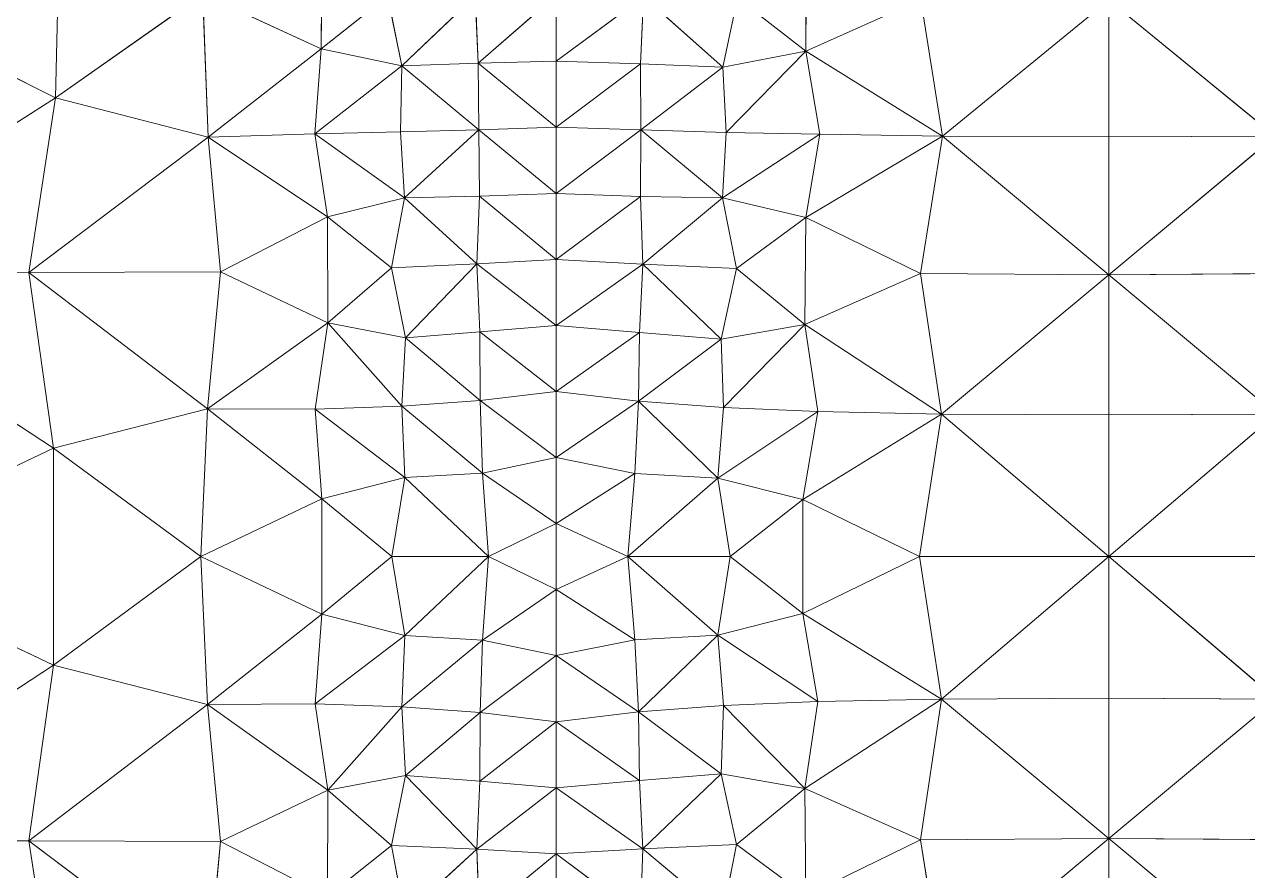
# Model space of a CAD drawing. Header units: metres. Extents: x 0 to 8, y 0 to 4.
# Drawn here: x 0.76 to 1.313, y 2.858 to 3.241 of the extents above; entities that cross this region are included whole.
import ezdxf

# ---------------------------------------------------------------- set-up
doc = ezdxf.new("R2010")
doc.units = ezdxf.units.M
doc.header["$MEASUREMENT"] = 0
for name, color, linetype, lineweight in [('DL_FE_MESH', 134, 'Continuous', 0), ('DL_FE_MESH_CELLS_4', 132, 'Continuous', 0), ('DL_FE_MESH_CELLS_6', 132, 'Continuous', 0), ('DL_TOPOLOGY', 7, 'Continuous', 0)]:
    doc.layers.add(name, color=color, linetype=linetype, lineweight=lineweight)

msp = doc.modelspace()

# ---------------------------------------------------------------- linework, layer by layer
at = {"layer": 'DL_FE_MESH'}
for p, q in [((0.7759, 3.304), (0.77363, 3.2073)), ((0.89417, 3.27759), (0.89384, 3.22951)), ((1.11309, 3.27584), (1.11303, 3.22848)), ((0.77363, 3.2073), (0.6715, 3.25836)), ((0.77363, 3.2073), (0.8402, 3.25425)), ((0.8426, 3.1895), (0.8402, 3.25425)), ((0.89384, 3.22951), (0.8402, 3.25425)), ((0.89384, 3.22951), (0.92384, 3.25342)), ((0.93031, 3.22183), (0.92384, 3.25342)), ((0.9635, 3.2535), (0.93031, 3.22183)), ((0.9635, 3.2535), (0.96483, 3.22301)), ((0.96483, 3.22301), (1, 3.25373)), ((1.03957, 3.25309), (1, 3.22388)), ((1.03825, 3.22273), (1.03957, 3.25309)), ((1.07539, 3.22117), (1.03957, 3.25309)), ((1.07539, 3.22117), (1.08201, 3.25248)), ((1.11303, 3.22848), (1.08201, 3.25248)), ((1.11303, 3.22848), (1.16505, 3.25175)), ((1.17472, 3.19007), (1.16505, 3.25175)), ((1.25, 3.25151), (1.17472, 3.19007)), ((1.25, 3.18975), (1.25, 3.25151)), ((1.32528, 3.19007), (1.25, 3.25151)), ((0.89384, 3.22951), (0.8426, 3.1895)), ((0.89095, 3.19105), (0.89384, 3.22951)), ((0.93031, 3.22183), (0.89384, 3.22951)), ((1.07539, 3.22117), (1.11303, 3.22848)), ((1.11303, 3.22848), (1.07697, 3.19174)), ((1.11931, 3.19088), (1.11303, 3.22848)), ((1.17472, 3.19007), (1.11303, 3.22848)), ((0.93031, 3.22183), (0.89095, 3.19105)), ((0.92968, 3.19195), (0.93031, 3.22183)), ((0.93031, 3.22183), (0.96483, 3.22301)), ((0.96508, 3.19294), (0.93031, 3.22183)), ((1, 3.22388), (0.96483, 3.22301)), ((0.96483, 3.22301), (1, 3.19403)), ((0.96483, 3.22301), (0.96508, 3.19294)), ((1, 3.22388), (1.03825, 3.22273)), ((1.03825, 3.22273), (1, 3.19403)), ((1.03829, 3.19282), (1.03825, 3.22273)), ((1.03825, 3.22273), (1.07539, 3.22117)), ((1.07539, 3.22117), (1.03829, 3.19282)), ((1.07697, 3.19174), (1.07539, 3.22117)), ((0.65082, 3.12902), (0.77363, 3.2073)), ((0.77363, 3.2073), (0.76161, 3.12843)), ((0.8426, 3.1895), (0.77363, 3.2073)), ((0.89095, 3.19105), (0.92968, 3.19195)), ((0.92968, 3.19195), (0.96508, 3.19294)), ((0.93152, 3.16219), (0.92968, 3.19195)), ((0.96508, 3.19294), (0.93152, 3.16219)), ((1, 3.19403), (0.96508, 3.19294)), ((0.96508, 3.19294), (1, 3.16418)), ((0.96508, 3.19294), (0.96533, 3.16289)), ((1, 3.19403), (1.03829, 3.19282)), ((1.03829, 3.19282), (1, 3.16418)), ((1.03817, 3.16282), (1.03829, 3.19282)), ((1.03829, 3.19282), (1.07697, 3.19174)), ((1.07533, 3.16218), (1.03829, 3.19282)), ((1.07533, 3.16218), (1.07697, 3.19174)), ((1.07697, 3.19174), (1.11931, 3.19088)), ((0.8426, 3.1895), (0.76161, 3.12843)), ((0.8426, 3.1895), (0.89095, 3.19105)), ((0.84824, 3.12872), (0.8426, 3.1895)), ((0.89663, 3.15358), (0.8426, 3.1895)), ((0.89663, 3.15358), (0.89095, 3.19105)), ((0.93152, 3.16219), (0.89095, 3.19105)), ((1.11931, 3.19088), (1.07533, 3.16218)), ((1.11293, 3.15332), (1.11931, 3.19088)), ((1.11293, 3.15332), (1.17472, 3.19007)), ((1.11931, 3.19088), (1.17472, 3.19007)), ((1.16483, 3.12799), (1.17472, 3.19007)), ((1.17472, 3.19007), (1.25, 3.18975)), ((1.25, 3.12742), (1.17472, 3.19007)), ((1.25, 3.18975), (1.32528, 3.19007)), ((1.32528, 3.19007), (1.25, 3.12742)), ((1.25, 3.12742), (1.25, 3.18975)), ((1, 3.16418), (0.96533, 3.16289)), ((1, 3.16418), (1.03817, 3.16282)), ((0.89663, 3.15358), (0.93152, 3.16219)), ((0.92561, 3.13054), (0.93152, 3.16219)), ((0.93152, 3.16219), (0.96533, 3.16289)), ((0.96425, 3.13232), (0.93152, 3.16219)), ((0.96533, 3.16289), (0.96425, 3.13232)), ((0.96533, 3.16289), (1, 3.13433)), ((1.03817, 3.16282), (1, 3.13433)), ((1.03933, 3.13213), (1.03817, 3.16282)), ((1.03817, 3.16282), (1.07533, 3.16218)), ((1.07533, 3.16218), (1.03933, 3.13213)), ((1.08165, 3.13015), (1.07533, 3.16218)), ((1.07533, 3.16218), (1.11293, 3.15332)), ((0.84824, 3.12872), (0.89663, 3.15358)), ((0.89663, 3.15358), (0.89674, 3.10565)), ((0.92561, 3.13054), (0.89663, 3.15358)), ((1.08165, 3.13015), (1.11293, 3.15332)), ((1.11293, 3.15332), (1.11255, 3.10487)), ((1.16483, 3.12799), (1.11293, 3.15332)), ((0.92561, 3.13054), (0.96425, 3.13232)), ((0.96425, 3.13232), (0.93187, 3.09893)), ((1, 3.13433), (0.96425, 3.13232)), ((0.96425, 3.13232), (1, 3.10448)), ((0.96425, 3.13232), (0.96558, 3.10156)), ((1, 3.13433), (1.03933, 3.13213)), ((1.03933, 3.13213), (1, 3.10448)), ((1.03774, 3.10125), (1.03933, 3.13213)), ((1.03933, 3.13213), (1.08165, 3.13015)), ((1.07465, 3.09823), (1.03933, 3.13213)), ((0.65082, 3.12902), (0.76161, 3.12843)), ((0.77267, 3.04903), (0.65082, 3.12902)), ((0.76161, 3.12843), (0.84824, 3.12872)), ((0.77267, 3.04903), (0.76161, 3.12843)), ((0.84232, 3.06682), (0.76161, 3.12843)), ((0.84232, 3.06682), (0.84824, 3.12872)), ((0.89674, 3.10565), (0.84824, 3.12872)), ((0.89674, 3.10565), (0.92561, 3.13054)), ((0.93187, 3.09893), (0.92561, 3.13054)), ((1.07465, 3.09823), (1.08165, 3.13015)), ((1.11255, 3.10487), (1.08165, 3.13015)), ((1.11255, 3.10487), (1.16483, 3.12799)), ((1.17434, 3.06439), (1.16483, 3.12799)), ((1.16483, 3.12799), (1.25, 3.12742)), ((1.25, 3.12742), (1.17434, 3.06439)), ((1.25, 3.12742), (1.33517, 3.12799)), ((1.25, 3.06404), (1.25, 3.12742)), ((1.32566, 3.06439), (1.25, 3.12742)), ((0.84232, 3.06682), (0.89674, 3.10565)), ((0.89104, 3.06662), (0.89674, 3.10565)), ((0.93025, 3.06794), (0.89674, 3.10565)), ((0.93187, 3.09893), (0.89674, 3.10565)), ((1, 3.10448), (0.96558, 3.10156)), ((1, 3.10448), (1.03774, 3.10125)), ((1.07465, 3.09823), (1.11255, 3.10487)), ((1.11255, 3.10487), (1.07578, 3.06737)), ((1.11848, 3.06558), (1.11255, 3.10487)), ((1.17434, 3.06439), (1.11255, 3.10487)), ((0.93025, 3.06794), (0.93187, 3.09893)), ((0.93187, 3.09893), (0.96558, 3.10156)), ((0.96573, 3.07048), (0.93187, 3.09893)), ((0.96558, 3.10156), (1, 3.07463)), ((0.96558, 3.10156), (0.96573, 3.07048)), ((1.03774, 3.10125), (1, 3.07463)), ((1.03724, 3.07021), (1.03774, 3.10125)), ((1.07465, 3.09823), (1.03724, 3.07021)), ((1.03774, 3.10125), (1.07465, 3.09823)), ((1.07578, 3.06737), (1.07465, 3.09823)), ((0.93025, 3.06794), (0.96573, 3.07048)), ((1, 3.07463), (0.96573, 3.07048)), ((0.96573, 3.07048), (1, 3.04478)), ((0.96573, 3.07048), (0.96678, 3.03774)), ((1, 3.07463), (1.03724, 3.07021)), ((1.03724, 3.07021), (1, 3.04478)), ((1.03565, 3.03762), (1.03724, 3.07021)), ((1.03724, 3.07021), (1.07578, 3.06737)), ((1.07316, 3.03551), (1.03724, 3.07021)), ((0.77267, 3.04903), (0.84232, 3.06682)), ((0.8393, 3), (0.84232, 3.06682)), ((0.84232, 3.06682), (0.89104, 3.06662)), ((0.89407, 3.02608), (0.84232, 3.06682)), ((0.89104, 3.06662), (0.93025, 3.06794)), ((0.89407, 3.02608), (0.89104, 3.06662)), ((0.9316, 3.03568), (0.89104, 3.06662)), ((0.9316, 3.03568), (0.93025, 3.06794)), ((0.96678, 3.03774), (0.93025, 3.06794)), ((1.07316, 3.03551), (1.07578, 3.06737)), ((1.11848, 3.06558), (1.07316, 3.03551)), ((1.07578, 3.06737), (1.11848, 3.06558)), ((1.11165, 3.02576), (1.11848, 3.06558)), ((1.11848, 3.06558), (1.17434, 3.06439)), ((1.11165, 3.02576), (1.17434, 3.06439)), ((1.16432, 3), (1.17434, 3.06439)), ((1.17434, 3.06439), (1.25, 3.06404)), ((1.25, 3), (1.17434, 3.06439)), ((1.25, 3.06404), (1.32566, 3.06439)), ((1.32566, 3.06439), (1.25, 3)), ((1.25, 3), (1.25, 3.06404)), ((0.66958, 3), (0.77267, 3.04903)), ((0.77267, 3.04903), (0.77267, 2.95097)), ((0.8393, 3), (0.77267, 3.04903)), ((1, 3.04478), (0.96678, 3.03774)), ((1, 3.04478), (1.03565, 3.03762)), ((0.9316, 3.03568), (0.96678, 3.03774)), ((0.96678, 3.03774), (1, 3.01493)), ((0.96678, 3.03774), (0.96947, 3)), ((1, 3.01493), (1.03565, 3.03762)), ((1.03243, 3), (1.03565, 3.03762)), ((1.03565, 3.03762), (1.07316, 3.03551)), ((0.89407, 3.02608), (0.9316, 3.03568)), ((0.92579, 3), (0.9316, 3.03568)), ((0.96947, 3), (0.9316, 3.03568)), ((1.07316, 3.03551), (1.03243, 3)), ((1.0788, 3), (1.07316, 3.03551)), ((1.07316, 3.03551), (1.11165, 3.02576)), ((0.8393, 3), (0.89407, 3.02608)), ((0.89407, 3.02608), (0.89407, 2.97392)), ((0.92579, 3), (0.89407, 3.02608)), ((1.0788, 3), (1.11165, 3.02576)), ((1.11165, 3.02576), (1.11165, 2.97424)), ((1.16432, 3), (1.11165, 3.02576)), ((1, 3.01493), (0.96947, 3)), ((1, 3.01493), (1.03243, 3)), ((0.66958, 3), (0.77267, 2.95097)), ((0.77267, 2.95097), (0.8393, 3)), ((0.84232, 2.93318), (0.8393, 3)), ((0.8393, 3), (0.89407, 2.97392)), ((0.89407, 2.97392), (0.92579, 3)), ((0.9316, 2.96432), (0.92579, 3)), ((0.92579, 3), (0.96947, 3)), ((0.96947, 3), (0.9316, 2.96432)), ((0.96947, 3), (0.96678, 2.96226)), ((1, 2.98507), (0.96947, 3)), ((1, 2.98507), (1.03243, 3)), ((1.03565, 2.96238), (1.03243, 3)), ((1.03243, 3), (1.0788, 3)), ((1.07316, 2.96449), (1.03243, 3)), ((1.07316, 2.96449), (1.0788, 3)), ((1.11165, 2.97424), (1.0788, 3)), ((1.11165, 2.97424), (1.16432, 3)), ((1.17434, 2.93561), (1.16432, 3)), ((1.16432, 3), (1.25, 3)), ((1.25, 3), (1.17434, 2.93561)), ((1.25, 2.93596), (1.25, 3)), ((1.25, 3), (1.33568, 3)), ((1.32566, 2.93561), (1.25, 3)), ((1, 2.98507), (0.96678, 2.96226)), ((1.03565, 2.96238), (1, 2.98507)), ((0.84232, 2.93318), (0.89407, 2.97392)), ((0.89104, 2.93338), (0.89407, 2.97392)), ((0.9316, 2.96432), (0.89407, 2.97392)), ((1.07316, 2.96449), (1.11165, 2.97424)), ((1.11848, 2.93442), (1.11165, 2.97424)), ((1.17434, 2.93561), (1.11165, 2.97424)), ((0.9316, 2.96432), (0.89104, 2.93338)), ((0.93025, 2.93206), (0.9316, 2.96432)), ((0.96678, 2.96226), (0.93025, 2.93206)), ((0.9316, 2.96432), (0.96678, 2.96226)), ((0.96678, 2.96226), (0.96573, 2.92952)), ((1, 2.95522), (0.96678, 2.96226)), ((1, 2.95522), (1.03565, 2.96238)), ((1.03565, 2.96238), (1.07316, 2.96449)), ((1.03724, 2.92979), (1.03565, 2.96238)), ((1.07316, 2.96449), (1.03724, 2.92979)), ((1.07578, 2.93263), (1.07316, 2.96449)), ((1.11848, 2.93442), (1.07316, 2.96449)), ((0.96573, 2.92952), (1, 2.95522)), ((1.03724, 2.92979), (1, 2.95522)), ((0.77267, 2.95097), (0.65082, 2.87098)), ((0.76161, 2.87157), (0.77267, 2.95097)), ((0.84232, 2.93318), (0.77267, 2.95097)), ((0.84232, 2.93318), (0.76161, 2.87157)), ((0.84232, 2.93318), (0.89104, 2.93338)), ((0.84824, 2.87128), (0.84232, 2.93318)), ((0.89674, 2.89435), (0.84232, 2.93318)), ((0.89674, 2.89435), (0.89104, 2.93338)), ((0.89104, 2.93338), (0.93025, 2.93206)), ((0.93025, 2.93206), (0.89674, 2.89435)), ((0.93187, 2.90107), (0.93025, 2.93206)), ((0.93025, 2.93206), (0.96573, 2.92952)), ((1.03724, 2.92979), (1.07578, 2.93263)), ((1.07465, 2.90177), (1.07578, 2.93263)), ((1.07578, 2.93263), (1.11848, 2.93442)), ((1.11255, 2.89513), (1.07578, 2.93263)), ((1.11255, 2.89513), (1.17434, 2.93561)), ((1.11255, 2.89513), (1.11848, 2.93442)), ((1.11848, 2.93442), (1.17434, 2.93561)), ((1.16483, 2.87201), (1.17434, 2.93561)), ((1.17434, 2.93561), (1.25, 2.93596)), ((1.25, 2.87258), (1.17434, 2.93561)), ((1.25, 2.87258), (1.25, 2.93596)), ((1.25, 2.93596), (1.32566, 2.93561)), ((1.32566, 2.93561), (1.25, 2.87258)), ((0.96573, 2.92952), (0.93187, 2.90107)), ((0.96573, 2.92952), (0.96558, 2.89844)), ((1, 2.92537), (0.96573, 2.92952)), ((1, 2.92537), (1.03724, 2.92979)), ((1.03774, 2.89875), (1.03724, 2.92979)), ((1.07465, 2.90177), (1.03724, 2.92979)), ((0.96558, 2.89844), (1, 2.92537)), ((1.03774, 2.89875), (1, 2.92537)), ((0.89674, 2.89435), (0.93187, 2.90107)), ((0.92561, 2.86946), (0.93187, 2.90107)), ((0.93187, 2.90107), (0.96558, 2.89844)), ((0.96425, 2.86768), (0.93187, 2.90107)), ((1, 2.89552), (1.03774, 2.89875)), ((1.03774, 2.89875), (1.07465, 2.90177)), ((1.03933, 2.86787), (1.03774, 2.89875)), ((1.07465, 2.90177), (1.03933, 2.86787)), ((1.08165, 2.86985), (1.07465, 2.90177)), ((1.07465, 2.90177), (1.11255, 2.89513)), ((0.84824, 2.87128), (0.89674, 2.89435)), ((0.89674, 2.89435), (0.89663, 2.84642)), ((0.92561, 2.86946), (0.89674, 2.89435)), ((0.96558, 2.89844), (0.96425, 2.86768)), ((0.96425, 2.86768), (1, 2.89552)), ((1, 2.89552), (0.96558, 2.89844)), ((1.03933, 2.86787), (1, 2.89552)), ((1.08165, 2.86985), (1.11255, 2.89513)), ((1.11255, 2.89513), (1.11293, 2.84668)), ((1.16483, 2.87201), (1.11255, 2.89513)), ((0.65082, 2.87098), (0.76161, 2.87157)), ((0.76161, 2.87157), (0.77363, 2.7927)), ((0.8426, 2.8105), (0.76161, 2.87157)), ((0.84824, 2.87128), (0.76161, 2.87157)), ((0.8426, 2.8105), (0.84824, 2.87128)), ((0.89663, 2.84642), (0.84824, 2.87128)), ((1.11293, 2.84668), (1.16483, 2.87201)), ((1.16483, 2.87201), (1.25, 2.87258)), ((1.17472, 2.80993), (1.16483, 2.87201)), ((1.25, 2.87258), (1.17472, 2.80993)), ((1.25, 2.81025), (1.25, 2.87258)), ((1.25, 2.87258), (1.33517, 2.87201)), ((1.32528, 2.80993), (1.25, 2.87258)), ((0.89663, 2.84642), (0.92561, 2.86946)), ((0.93152, 2.83781), (0.92561, 2.86946)), ((0.92561, 2.86946), (0.96425, 2.86768)), ((0.96425, 2.86768), (0.93152, 2.83781)), ((1, 2.86567), (0.96425, 2.86768)), ((0.96425, 2.86768), (0.96533, 2.83711)), ((0.96533, 2.83711), (1, 2.86567)), ((1, 2.86567), (1.03933, 2.86787)), ((1.03817, 2.83718), (1, 2.86567)), ((1.03817, 2.83718), (1.03933, 2.86787)), ((1.03933, 2.86787), (1.08165, 2.86985)), ((1.07533, 2.83782), (1.03933, 2.86787)), ((1.07533, 2.83782), (1.08165, 2.86985)), ((1.11293, 2.84668), (1.08165, 2.86985))]:
    msp.add_line(p, q, dxfattribs=at)
at = {"layer": 'DL_FE_MESH_CELLS_4'}
for points in [[(0.6715, 3.25836), (0.77363, 3.2073), (0.7759, 3.304)], [(0.7759, 3.304), (0.77363, 3.2073), (0.8402, 3.25425)], [(0.8402, 3.25425), (0.89384, 3.22951), (0.89417, 3.27759)], [(0.89417, 3.27759), (0.89384, 3.22951), (0.92384, 3.25342)], [(0.77363, 3.2073), (0.6715, 3.25836), (0.65082, 3.12902)], [(0.77363, 3.2073), (0.8426, 3.1895), (0.8402, 3.25425)], [(0.8402, 3.25425), (0.8426, 3.1895), (0.89384, 3.22951)], [(0.89384, 3.22951), (0.93031, 3.22183), (0.92384, 3.25342)], [(0.92384, 3.25342), (0.93031, 3.22183), (0.9635, 3.2535)], [(0.9635, 3.2535), (0.93031, 3.22183), (0.96483, 3.22301)], [(0.96483, 3.22301), (1, 3.25373), (0.9635, 3.2535)], [(0.89384, 3.22951), (0.8426, 3.1895), (0.89095, 3.19105)], [(0.89384, 3.22951), (0.89095, 3.19105), (0.93031, 3.22183)], [(0.93031, 3.22183), (0.89095, 3.19105), (0.92968, 3.19195)], [(0.93031, 3.22183), (0.92968, 3.19195), (0.96508, 3.19294)], [(0.93031, 3.22183), (0.96508, 3.19294), (0.96483, 3.22301)], [(1, 3.19403), (0.96483, 3.22301), (0.96508, 3.19294)], [(0.77363, 3.2073), (0.65082, 3.12902), (0.76161, 3.12843)], [(0.77363, 3.2073), (0.76161, 3.12843), (0.8426, 3.1895)], [(0.89095, 3.19105), (0.93152, 3.16219), (0.92968, 3.19195)], [(0.92968, 3.19195), (0.93152, 3.16219), (0.96508, 3.19294)], [(0.96508, 3.19294), (0.93152, 3.16219), (0.96533, 3.16289)], [(1, 3.16418), (0.96508, 3.19294), (0.96533, 3.16289)], [(0.8426, 3.1895), (0.76161, 3.12843), (0.84824, 3.12872)], [(0.8426, 3.1895), (0.89663, 3.15358), (0.89095, 3.19105)], [(0.8426, 3.1895), (0.84824, 3.12872), (0.89663, 3.15358)], [(0.89095, 3.19105), (0.89663, 3.15358), (0.93152, 3.16219)], [(0.89663, 3.15358), (0.92561, 3.13054), (0.93152, 3.16219)], [(0.93152, 3.16219), (0.92561, 3.13054), (0.96425, 3.13232)], [(0.93152, 3.16219), (0.96425, 3.13232), (0.96533, 3.16289)], [(1, 3.13433), (0.96533, 3.16289), (0.96425, 3.13232)], [(0.84824, 3.12872), (0.89674, 3.10565), (0.89663, 3.15358)], [(0.89663, 3.15358), (0.89674, 3.10565), (0.92561, 3.13054)], [(0.92561, 3.13054), (0.93187, 3.09893), (0.96425, 3.13232)], [(0.96425, 3.13232), (0.93187, 3.09893), (0.96558, 3.10156)], [(1, 3.10448), (0.96425, 3.13232), (0.96558, 3.10156)], [(0.77267, 3.04903), (0.65082, 3.12902), (0.66958, 3)], [(0.76161, 3.12843), (0.65082, 3.12902), (0.77267, 3.04903)], [(0.76161, 3.12843), (0.84232, 3.06682), (0.84824, 3.12872)], [(0.76161, 3.12843), (0.77267, 3.04903), (0.84232, 3.06682)], [(0.89674, 3.10565), (0.84824, 3.12872), (0.84232, 3.06682)], [(0.89674, 3.10565), (0.93187, 3.09893), (0.92561, 3.13054)], [(0.89674, 3.10565), (0.84232, 3.06682), (0.89104, 3.06662)], [(0.89674, 3.10565), (0.89104, 3.06662), (0.93025, 3.06794)], [(0.89674, 3.10565), (0.93025, 3.06794), (0.93187, 3.09893)], [(0.93187, 3.09893), (0.93025, 3.06794), (0.96573, 3.07048)], [(0.93187, 3.09893), (0.96573, 3.07048), (0.96558, 3.10156)], [(1, 3.07463), (0.96558, 3.10156), (0.96573, 3.07048)], [(0.93025, 3.06794), (0.96678, 3.03774), (0.96573, 3.07048)], [(1, 3.04478), (0.96573, 3.07048), (0.96678, 3.03774)], [(0.77267, 3.04903), (0.8393, 3), (0.84232, 3.06682)], [(0.89407, 3.02608), (0.84232, 3.06682), (0.8393, 3)], [(0.89104, 3.06662), (0.84232, 3.06682), (0.89407, 3.02608)], [(0.89104, 3.06662), (0.9316, 3.03568), (0.93025, 3.06794)], [(0.89104, 3.06662), (0.89407, 3.02608), (0.9316, 3.03568)], [(0.93025, 3.06794), (0.9316, 3.03568), (0.96678, 3.03774)], [(0.66958, 3), (0.77267, 2.95097), (0.77267, 3.04903)], [(0.77267, 3.04903), (0.77267, 2.95097), (0.8393, 3)], [(0.9316, 3.03568), (0.96947, 3), (0.96678, 3.03774)], [(0.96947, 3), (1, 3.01493), (0.96678, 3.03774)], [(0.89407, 3.02608), (0.92579, 3), (0.9316, 3.03568)], [(0.9316, 3.03568), (0.92579, 3), (0.96947, 3)], [(0.8393, 3), (0.89407, 2.97392), (0.89407, 3.02608)], [(0.89407, 3.02608), (0.89407, 2.97392), (0.92579, 3)], [(0.66958, 3), (0.65082, 2.87098), (0.77267, 2.95097)], [(0.77267, 2.95097), (0.84232, 2.93318), (0.8393, 3)], [(0.89407, 2.97392), (0.8393, 3), (0.84232, 2.93318)], [(0.89407, 2.97392), (0.9316, 2.96432), (0.92579, 3)], [(0.92579, 3), (0.9316, 2.96432), (0.96947, 3)], [(0.96947, 3), (0.9316, 2.96432), (0.96678, 2.96226)], [(0.96678, 2.96226), (1, 2.98507), (0.96947, 3)], [(0.89407, 2.97392), (0.84232, 2.93318), (0.89104, 2.93338)], [(0.89407, 2.97392), (0.89104, 2.93338), (0.9316, 2.96432)], [(0.9316, 2.96432), (0.89104, 2.93338), (0.93025, 2.93206)], [(0.9316, 2.96432), (0.93025, 2.93206), (0.96678, 2.96226)], [(0.96678, 2.96226), (0.93025, 2.93206), (0.96573, 2.92952)], [(0.96573, 2.92952), (1, 2.95522), (0.96678, 2.96226)], [(0.77267, 2.95097), (0.65082, 2.87098), (0.76161, 2.87157)], [(0.77267, 2.95097), (0.76161, 2.87157), (0.84232, 2.93318)], [(0.84232, 2.93318), (0.76161, 2.87157), (0.84824, 2.87128)], [(0.84232, 2.93318), (0.89674, 2.89435), (0.89104, 2.93338)], [(0.84232, 2.93318), (0.84824, 2.87128), (0.89674, 2.89435)], [(0.89104, 2.93338), (0.89674, 2.89435), (0.93025, 2.93206)], [(0.93025, 2.93206), (0.89674, 2.89435), (0.93187, 2.90107)], [(0.93025, 2.93206), (0.93187, 2.90107), (0.96573, 2.92952)], [(0.96573, 2.92952), (0.93187, 2.90107), (0.96558, 2.89844)], [(0.96558, 2.89844), (1, 2.92537), (0.96573, 2.92952)], [(0.89674, 2.89435), (0.92561, 2.86946), (0.93187, 2.90107)], [(0.93187, 2.90107), (0.92561, 2.86946), (0.96425, 2.86768)], [(0.93187, 2.90107), (0.96425, 2.86768), (0.96558, 2.89844)], [(0.84824, 2.87128), (0.89663, 2.84642), (0.89674, 2.89435)], [(0.89674, 2.89435), (0.89663, 2.84642), (0.92561, 2.86946)], [(0.96425, 2.86768), (1, 2.89552), (0.96558, 2.89844)], [(0.76161, 2.87157), (0.65082, 2.87098), (0.77363, 2.7927)], [(0.77363, 2.7927), (0.65082, 2.87098), (0.6715, 2.74164)], [(0.76161, 2.87157), (0.77363, 2.7927), (0.8426, 2.8105)], [(0.76161, 2.87157), (0.8426, 2.8105), (0.84824, 2.87128)], [(0.89663, 2.84642), (0.84824, 2.87128), (0.8426, 2.8105)], [(0.89663, 2.84642), (0.93152, 2.83781), (0.92561, 2.86946)], [(0.92561, 2.86946), (0.93152, 2.83781), (0.96425, 2.86768)], [(0.96425, 2.86768), (0.93152, 2.83781), (0.96533, 2.83711)], [(0.96533, 2.83711), (1, 2.86567), (0.96425, 2.86768)]]:
    msp.add_3dface(points, dxfattribs=at)
for points, invisible_edges in [([(1, 3.22388), (1, 3.25373), (0.96483, 3.22301)], 1), ([(1, 3.19403), (1, 3.22388), (0.96483, 3.22301)], 1), ([(1, 3.16418), (1, 3.19403), (0.96508, 3.19294)], 1), ([(1, 3.13433), (1, 3.16418), (0.96533, 3.16289)], 1), ([(1, 3.10448), (1, 3.13433), (0.96425, 3.13232)], 1), ([(1, 3.07463), (1, 3.10448), (0.96558, 3.10156)], 1), ([(1, 3.04478), (1, 3.07463), (0.96573, 3.07048)], 1), ([(0.96678, 3.03774), (1, 3.01493), (1, 3.04478)], 2), ([(1, 2.98507), (1, 3.01493), (0.96947, 3)], 1), ([(0.96678, 2.96226), (1, 2.95522), (1, 2.98507)], 2), ([(1, 2.92537), (1, 2.95522), (0.96573, 2.92952)], 1), ([(1, 2.89552), (1, 2.92537), (0.96558, 2.89844)], 1), ([(1, 2.86567), (1, 2.89552), (0.96425, 2.86768)], 1), ([(1, 2.83582), (1, 2.86567), (0.96533, 2.83711)], 1)]:
    msp.add_3dface(points, dxfattribs=dict(at, invisible_edges=invisible_edges))
at = {"layer": 'DL_FE_MESH_CELLS_6'}
for points in [[(1.08201, 3.25248), (1.11303, 3.22848), (1.11309, 3.27584)], [(1.11309, 3.27584), (1.11303, 3.22848), (1.16505, 3.25175)], [(1.03957, 3.25309), (1, 3.22388), (1.03825, 3.22273)], [(1.03957, 3.25309), (1.03825, 3.22273), (1.07539, 3.22117)], [(1.03957, 3.25309), (1.07539, 3.22117), (1.08201, 3.25248)], [(1.08201, 3.25248), (1.07539, 3.22117), (1.11303, 3.22848)], [(1.16505, 3.25175), (1.11303, 3.22848), (1.17472, 3.19007)], [(1.16505, 3.25175), (1.17472, 3.19007), (1.25, 3.25151)], [(1.25, 3.25151), (1.17472, 3.19007), (1.25, 3.18975)], [(1.25, 3.25151), (1.32528, 3.19007), (1.33495, 3.25175)], [(1.25, 3.25151), (1.25, 3.18975), (1.32528, 3.19007)], [(1.07539, 3.22117), (1.07697, 3.19174), (1.11303, 3.22848)], [(1.11303, 3.22848), (1.07697, 3.19174), (1.11931, 3.19088)], [(1.17472, 3.19007), (1.11303, 3.22848), (1.11931, 3.19088)], [(1.03825, 3.22273), (1, 3.19403), (1.03829, 3.19282)], [(1.03825, 3.22273), (1.03829, 3.19282), (1.07539, 3.22117)], [(1.07539, 3.22117), (1.03829, 3.19282), (1.07697, 3.19174)], [(1.03829, 3.19282), (1, 3.16418), (1.03817, 3.16282)], [(1.03829, 3.19282), (1.03817, 3.16282), (1.07533, 3.16218)], [(1.03829, 3.19282), (1.07533, 3.16218), (1.07697, 3.19174)], [(1.07697, 3.19174), (1.07533, 3.16218), (1.11931, 3.19088)], [(1.11931, 3.19088), (1.07533, 3.16218), (1.11293, 3.15332)], [(1.17472, 3.19007), (1.11931, 3.19088), (1.11293, 3.15332)], [(1.17472, 3.19007), (1.11293, 3.15332), (1.16483, 3.12799)], [(1.17472, 3.19007), (1.16483, 3.12799), (1.25, 3.12742)], [(1.17472, 3.19007), (1.25, 3.12742), (1.25, 3.18975)], [(1.32528, 3.19007), (1.25, 3.12742), (1.33517, 3.12799)], [(1.25, 3.18975), (1.25, 3.12742), (1.32528, 3.19007)], [(1.03817, 3.16282), (1, 3.13433), (1.03933, 3.13213)], [(1.03817, 3.16282), (1.03933, 3.13213), (1.07533, 3.16218)], [(1.07533, 3.16218), (1.03933, 3.13213), (1.08165, 3.13015)], [(1.07533, 3.16218), (1.08165, 3.13015), (1.11293, 3.15332)], [(1.08165, 3.13015), (1.11255, 3.10487), (1.11293, 3.15332)], [(1.11293, 3.15332), (1.11255, 3.10487), (1.16483, 3.12799)], [(1.03933, 3.13213), (1, 3.10448), (1.03774, 3.10125)], [(1.03933, 3.13213), (1.03774, 3.10125), (1.07465, 3.09823)], [(1.03933, 3.13213), (1.07465, 3.09823), (1.08165, 3.13015)], [(1.08165, 3.13015), (1.07465, 3.09823), (1.11255, 3.10487)], [(1.16483, 3.12799), (1.11255, 3.10487), (1.17434, 3.06439)], [(1.16483, 3.12799), (1.17434, 3.06439), (1.25, 3.12742)], [(1.25, 3.12742), (1.17434, 3.06439), (1.25, 3.06404)], [(1.25, 3.12742), (1.32566, 3.06439), (1.33517, 3.12799)], [(1.25, 3.12742), (1.25, 3.06404), (1.32566, 3.06439)], [(1.07465, 3.09823), (1.07578, 3.06737), (1.11255, 3.10487)], [(1.11255, 3.10487), (1.07578, 3.06737), (1.11848, 3.06558)], [(1.17434, 3.06439), (1.11255, 3.10487), (1.11848, 3.06558)], [(1.03774, 3.10125), (1, 3.07463), (1.03724, 3.07021)], [(1.03774, 3.10125), (1.03724, 3.07021), (1.07465, 3.09823)], [(1.07465, 3.09823), (1.03724, 3.07021), (1.07578, 3.06737)], [(1.03724, 3.07021), (1, 3.04478), (1.03565, 3.03762)], [(1.03724, 3.07021), (1.03565, 3.03762), (1.07316, 3.03551)], [(1.03724, 3.07021), (1.07316, 3.03551), (1.07578, 3.06737)], [(1.07578, 3.06737), (1.07316, 3.03551), (1.11848, 3.06558)], [(1.11848, 3.06558), (1.07316, 3.03551), (1.11165, 3.02576)], [(1.17434, 3.06439), (1.11848, 3.06558), (1.11165, 3.02576)], [(1.17434, 3.06439), (1.11165, 3.02576), (1.16432, 3)], [(1.17434, 3.06439), (1.16432, 3), (1.25, 3)], [(1.17434, 3.06439), (1.25, 3), (1.25, 3.06404)], [(1.32566, 3.06439), (1.25, 3), (1.33568, 3)], [(1.25, 3.06404), (1.25, 3), (1.32566, 3.06439)], [(1.03565, 3.03762), (1, 3.01493), (1.03243, 3)], [(1.03565, 3.03762), (1.03243, 3), (1.07316, 3.03551)], [(1.07316, 3.03551), (1.03243, 3), (1.0788, 3)], [(1.07316, 3.03551), (1.0788, 3), (1.11165, 3.02576)], [(1.0788, 3), (1.11165, 2.97424), (1.11165, 3.02576)], [(1.11165, 3.02576), (1.11165, 2.97424), (1.16432, 3)], [(1.03243, 3), (1, 2.98507), (1.03565, 2.96238)], [(1.03243, 3), (1.03565, 2.96238), (1.07316, 2.96449)], [(1.03243, 3), (1.07316, 2.96449), (1.0788, 3)], [(1.0788, 3), (1.07316, 2.96449), (1.11165, 2.97424)], [(1.16432, 3), (1.11165, 2.97424), (1.17434, 2.93561)], [(1.16432, 3), (1.17434, 2.93561), (1.25, 3)], [(1.25, 3), (1.17434, 2.93561), (1.25, 2.93596)], [(1.25, 3), (1.25, 2.93596), (1.32566, 2.93561)], [(1.25, 3), (1.32566, 2.93561), (1.33568, 3)], [(1.07316, 2.96449), (1.11848, 2.93442), (1.11165, 2.97424)], [(1.17434, 2.93561), (1.11165, 2.97424), (1.11848, 2.93442)], [(1, 2.95522), (1.03724, 2.92979), (1.03565, 2.96238)], [(1.03565, 2.96238), (1.03724, 2.92979), (1.07316, 2.96449)], [(1.07316, 2.96449), (1.03724, 2.92979), (1.07578, 2.93263)], [(1.07316, 2.96449), (1.07578, 2.93263), (1.11848, 2.93442)], [(1.03724, 2.92979), (1.07465, 2.90177), (1.07578, 2.93263)], [(1.07578, 2.93263), (1.07465, 2.90177), (1.11255, 2.89513)], [(1.07578, 2.93263), (1.11255, 2.89513), (1.11848, 2.93442)], [(1.17434, 2.93561), (1.11848, 2.93442), (1.11255, 2.89513)], [(1.17434, 2.93561), (1.11255, 2.89513), (1.16483, 2.87201)], [(1.17434, 2.93561), (1.16483, 2.87201), (1.25, 2.87258)], [(1.17434, 2.93561), (1.25, 2.87258), (1.25, 2.93596)], [(1.25, 2.93596), (1.25, 2.87258), (1.32566, 2.93561)], [(1.32566, 2.93561), (1.25, 2.87258), (1.33517, 2.87201)], [(1, 2.92537), (1.03774, 2.89875), (1.03724, 2.92979)], [(1.03724, 2.92979), (1.03774, 2.89875), (1.07465, 2.90177)], [(1, 2.89552), (1.03933, 2.86787), (1.03774, 2.89875)], [(1.03774, 2.89875), (1.03933, 2.86787), (1.07465, 2.90177)], [(1.07465, 2.90177), (1.03933, 2.86787), (1.08165, 2.86985)], [(1.07465, 2.90177), (1.08165, 2.86985), (1.11255, 2.89513)], [(1.08165, 2.86985), (1.11293, 2.84668), (1.11255, 2.89513)], [(1.11255, 2.89513), (1.11293, 2.84668), (1.16483, 2.87201)], [(1.16483, 2.87201), (1.11293, 2.84668), (1.17472, 2.80993)], [(1.16483, 2.87201), (1.17472, 2.80993), (1.25, 2.87258)], [(1.25, 2.87258), (1.17472, 2.80993), (1.25, 2.81025)], [(1.25, 2.87258), (1.25, 2.81025), (1.32528, 2.80993)], [(1.25, 2.87258), (1.32528, 2.80993), (1.33517, 2.87201)], [(1, 2.86567), (1.03817, 2.83718), (1.03933, 2.86787)], [(1.03933, 2.86787), (1.03817, 2.83718), (1.07533, 2.83782)], [(1.03933, 2.86787), (1.07533, 2.83782), (1.08165, 2.86985)], [(1.08165, 2.86985), (1.07533, 2.83782), (1.11293, 2.84668)]]:
    msp.add_3dface(points, dxfattribs=at)
for points, invisible_edges in [([(1, 3.25373), (1, 3.22388), (1.03957, 3.25309)], 1), ([(1, 3.22388), (1, 3.19403), (1.03825, 3.22273)], 1), ([(1, 3.19403), (1, 3.16418), (1.03829, 3.19282)], 1), ([(1, 3.16418), (1, 3.13433), (1.03817, 3.16282)], 1), ([(1, 3.13433), (1, 3.10448), (1.03933, 3.13213)], 1), ([(1, 3.10448), (1, 3.07463), (1.03774, 3.10125)], 1), ([(1, 3.07463), (1, 3.04478), (1.03724, 3.07021)], 1), ([(1.03565, 3.03762), (1, 3.04478), (1, 3.01493)], 2), ([(1, 3.01493), (1, 2.98507), (1.03243, 3)], 1), ([(1.03565, 2.96238), (1, 2.98507), (1, 2.95522)], 2), ([(1, 2.95522), (1, 2.92537), (1.03724, 2.92979)], 1), ([(1, 2.92537), (1, 2.89552), (1.03774, 2.89875)], 1), ([(1, 2.89552), (1, 2.86567), (1.03933, 2.86787)], 1), ([(1, 2.86567), (1, 2.83582), (1.03817, 2.83718)], 1)]:
    msp.add_3dface(points, dxfattribs=dict(at, invisible_edges=invisible_edges))
at = {"layer": 'DL_TOPOLOGY'}
msp.add_line((1, 4), (1, 2), dxfattribs=at)

doc.saveas('drawing.dxf')
